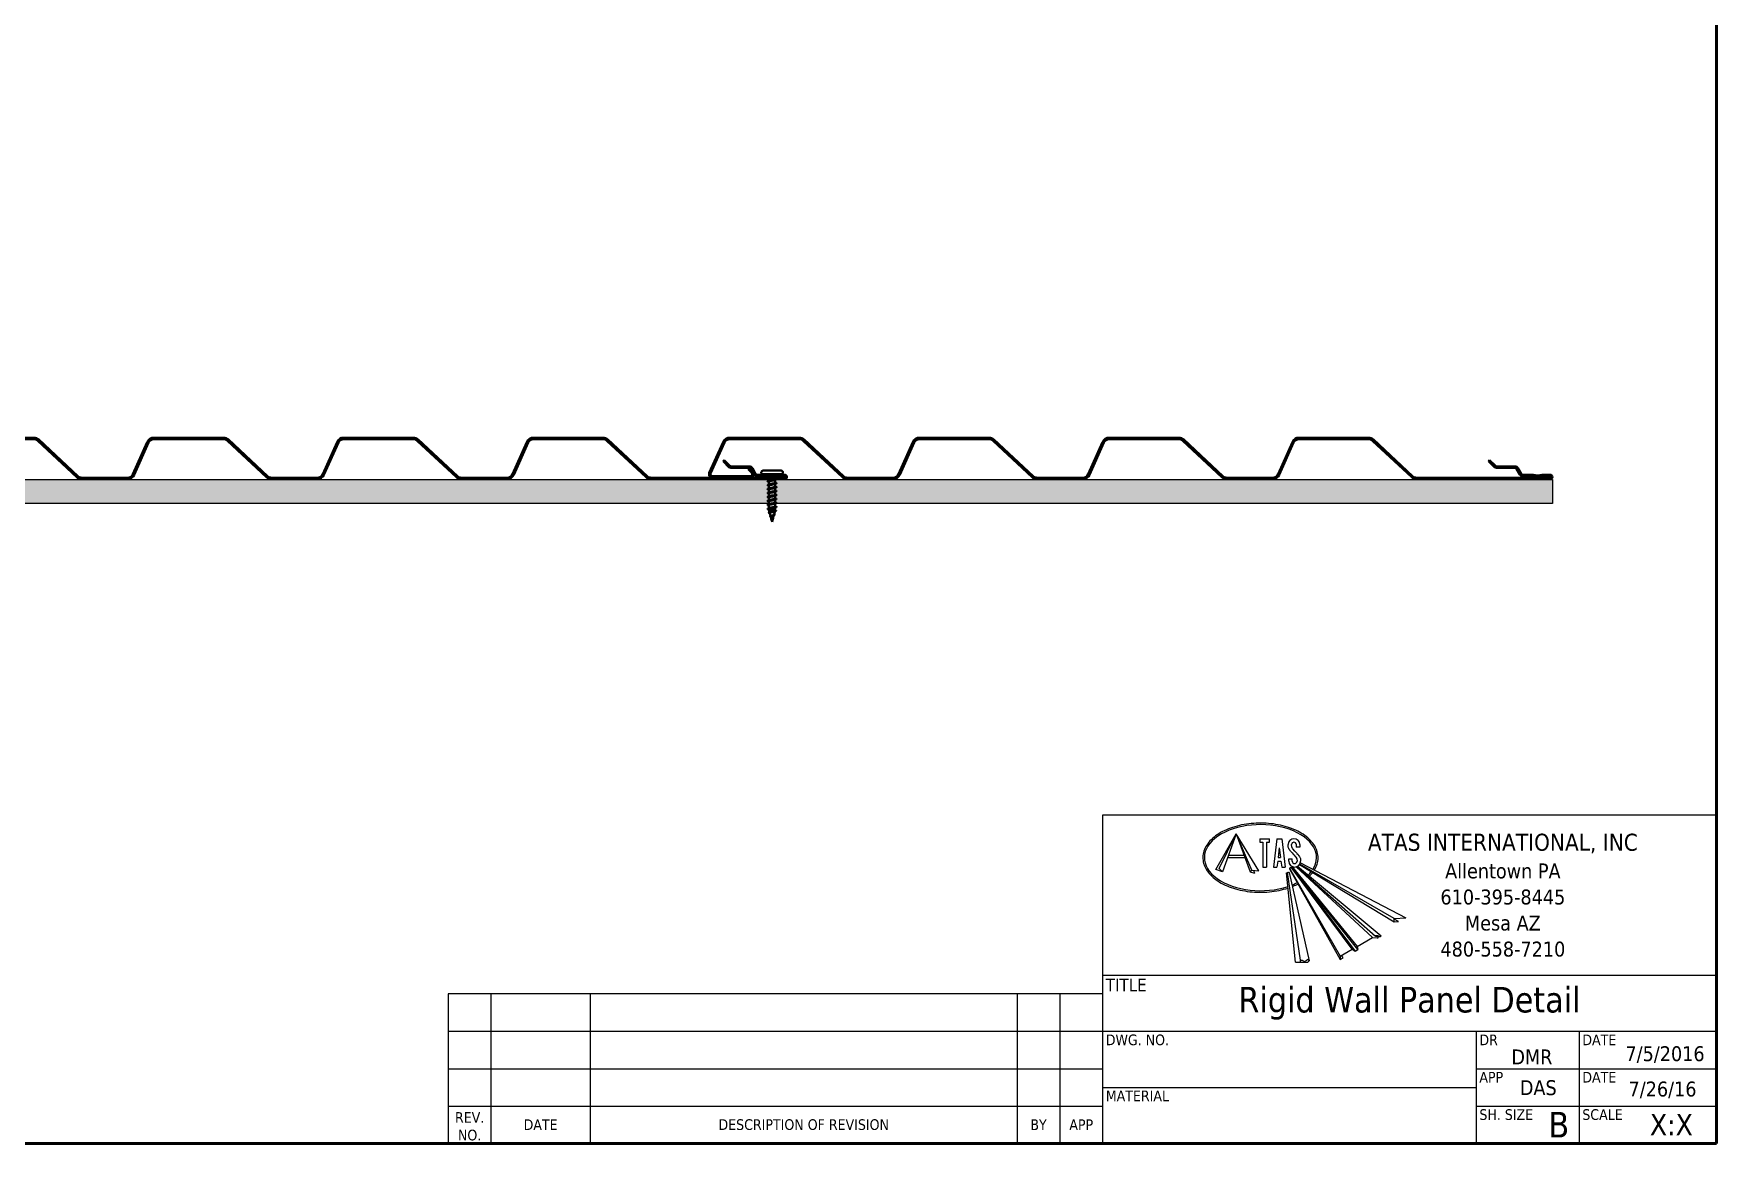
# Model space of a CAD drawing. Header units: inches. Extents: x 1.3 to 75.2, y 1.3 to 48.1.
# Drawn here: x 39.68 to 75.15, y 1.35 to 24.75 of the extents above; entities that cross this region are included whole.
import ezdxf

# ---------------------------------------------------------------- set-up
doc = ezdxf.new("R2010")
doc.units = ezdxf.units.IN
doc.header["$LTSCALE"] = 4.5
doc.header["$MEASUREMENT"] = 0
doc.layers.get('0').update_dxf_attribs({"lineweight": 13})
for name, color, linetype, lineweight in [('Border (ANSI)', 7, 'Continuous', 70), ('Hatch (ANSI)', 7, 'Continuous', 18), ('Logo', 7, 'Continuous', 25), ('Sketch Geometry (ANSI)', 7, 'Continuous', 25), ('Symbol (ANSI)', 7, 'Continuous', 25), ('Title (ANSI)', 7, 'Continuous', 50), ('Visible (ANSI)', 7, 'Continuous', 50)]:
    doc.layers.add(name, color=color, linetype=linetype, lineweight=lineweight)
doc.styles.add('Note Text (ANSI)', font='tahoma.ttf')
doc.styles.add('Title Block Info', font='tahoma.ttf')
doc.styles.add('Title Block Labels', font='tahoma.ttf')

# ---------------------------------------------------------------- blocks, each defined once
blk = doc.blocks.new('Borders ATAS A Border')
at = {"layer": 'Border (ANSI)'}
for p, q in [((16.7, 0.3), (16.7, 10.7)), ((0.3, 0.3), (16.7, 0.3))]:
    blk.add_line(p, q, dxfattribs=at)
blk = doc.blocks.new('Title Blocks ATAS A-B Title Block')
at = {"layer": 'Logo', "linetype": 'Continuous'}
for p, q in [((5.5128, 4.0299), (5.6086, 4.1959)), ((5.5283, 4.0342), (5.6086, 4.1959)), ((5.6086, 4.1959), (5.544, 4.0185)), ((5.7141, 4.0235), (5.6086, 4.1959)), ((5.6086, 4.1959), (5.6731, 4.0185)), ((5.6809, 4.0264), (5.6086, 4.1959)), ((5.7194, 4.1737), (5.7194, 4.1571)), ((5.7194, 4.1737), (5.7638, 4.1737)), ((5.7194, 4.1571), (5.7335, 4.1571)), ((5.7335, 4.1571), (5.7335, 4.0407)), ((5.7498, 4.1571), (5.7638, 4.1571)), ((5.7498, 4.1571), (5.7498, 4.0407)), ((5.7638, 4.1571), (5.7638, 4.1737)), ((5.7992, 4.1737), (5.7829, 4.0407)), ((5.7992, 4.1737), (5.8216, 4.1737)), ((5.8104, 4.1307), (5.8048, 4.0851)), ((5.8104, 4.1307), (5.816, 4.0851)), ((5.8216, 4.1737), (5.8379, 4.0407)), ((5.8521, 4.1351), (5.8512, 4.1461)), ((5.8524, 4.1338), (5.8521, 4.1351)), ((5.8536, 4.1304), (5.8524, 4.1338)), ((5.8544, 4.1285), (5.8536, 4.1304)), ((5.8551, 4.127), (5.8544, 4.1285)), ((5.8564, 4.1243), (5.8551, 4.127)), ((5.8577, 4.1224), (5.8564, 4.1243)), ((5.8582, 4.1216), (5.8577, 4.1224)), ((5.8603, 4.1189), (5.8582, 4.1216)), ((5.8605, 4.1186), (5.8603, 4.1189)), ((5.8632, 4.1153), (5.8605, 4.1186)), ((5.8683, 4.1094), (5.8632, 4.1153)), ((5.8685, 4.135), (5.8679, 4.1461)), ((5.8692, 4.1085), (5.8683, 4.1094)), ((5.8728, 4.1277), (5.8685, 4.135)), ((5.8703, 4.1072), (5.8692, 4.1085)), ((5.8703, 4.1072), (5.8752, 4.102)), ((5.8743, 4.1257), (5.8728, 4.1277)), ((5.8827, 4.116), (5.8743, 4.1257)), ((5.8752, 4.102), (5.8785, 4.0984)), ((5.886, 4.1124), (5.8827, 4.116)), ((5.8909, 4.1072), (5.886, 4.1124)), ((5.89, 4.146), (5.89, 4.1349)), ((5.9067, 4.1349), (5.89, 4.1349)), ((5.8909, 4.1072), (5.892, 4.1059)), ((5.892, 4.1059), (5.8929, 4.105)), ((5.8929, 4.105), (5.898, 4.0991)), ((5.898, 4.0991), (5.9007, 4.0958)), ((5.9067, 4.146), (5.9067, 4.1349)), ((5.544, 4.0185), (5.5128, 4.0299)), ((5.544, 4.0185), (5.5283, 4.0342)), ((5.5685, 4.0857), (5.6487, 4.0857)), ((5.5723, 4.0964), (5.6448, 4.0964)), ((5.6731, 4.0185), (5.6809, 4.0264)), ((5.6809, 4.0264), (5.7141, 4.0235)), ((5.6899, 4.0256), (5.6945, 4.0128)), ((5.7335, 4.0407), (5.7498, 4.0407)), ((5.7829, 4.0407), (5.7993, 4.0407)), ((5.8027, 4.0684), (5.7993, 4.0407)), ((5.8027, 4.0684), (5.8181, 4.0684)), ((5.8048, 4.0851), (5.816, 4.0851)), ((5.8181, 4.0684), (5.8215, 4.0407)), ((5.8215, 4.0407), (5.8379, 4.0407)), ((5.8545, 4.0684), (5.8545, 4.0795)), ((5.8545, 4.0795), (5.8712, 4.0795)), ((5.8575, 4.035), (5.8662, 4.0401)), ((5.8575, 4.035), (6.0955, 3.6233)), ((5.8575, 4.035), (5.8575, 4.0325)), ((5.8575, 4.0325), (6.0955, 3.6071)), ((6.1511, 3.6555), (5.8662, 4.0401)), ((5.8662, 4.0401), (5.8684, 4.0388)), ((5.8684, 4.0388), (5.8703, 4.0399)), ((5.8684, 4.0388), (6.1651, 3.6475)), ((5.8699, 4.0422), (5.8712, 4.043)), ((5.8699, 4.0422), (6.175, 3.6691)), ((5.8699, 4.0422), (5.8703, 4.0399)), ((6.1776, 3.6545), (5.8703, 4.0399)), ((5.8712, 4.0684), (5.8712, 4.0795)), ((5.8785, 4.0984), (5.8869, 4.0887)), ((5.8869, 4.0887), (5.8884, 4.0867)), ((5.8884, 4.0867), (5.8927, 4.0794)), ((6.2466, 3.7106), (5.8889, 4.0415)), ((5.8918, 4.0424), (6.2613, 3.7172)), ((5.8927, 4.0794), (5.8933, 4.0683)), ((6.2869, 3.7176), (5.8948, 4.0437)), ((5.9007, 4.0958), (5.9009, 4.0955)), ((5.9009, 4.0955), (5.903, 4.0928)), ((5.903, 4.0928), (5.9035, 4.092)), ((5.9035, 4.092), (5.9048, 4.0901)), ((5.9048, 4.0901), (5.9061, 4.0874)), ((5.9048, 4.0523), (6.3477, 3.7843)), ((5.9061, 4.0874), (5.9068, 4.0859)), ((6.3477, 3.8004), (5.9064, 4.0549)), ((5.9068, 4.0859), (5.9076, 4.084)), ((5.9076, 4.084), (5.9088, 4.0806)), ((5.9088, 4.0806), (5.9091, 4.0793)), ((5.9088, 4.0605), (6.4035, 3.8034)), ((5.9091, 4.0793), (5.91, 4.0683)), ((5.6731, 4.0185), (5.6945, 4.0128)), ((5.8447, 4.0144), (5.849, 4.0145)), ((5.8864, 3.5945), (5.8447, 4.0144)), ((5.8489, 4.0155), (5.8498, 4.0167)), ((5.9097, 3.6043), (5.8489, 4.0155)), ((5.8498, 4.0167), (5.8508, 4.0164)), ((5.8508, 4.0164), (5.8529, 4.015)), ((5.8529, 4.015), (5.855, 4.0165)), ((5.8556, 4.0168), (5.855, 4.0165)), ((5.8569, 4.0159), (5.8556, 4.0168)), ((5.8569, 4.0159), (5.9499, 3.6011)), ((6.3477, 3.8004), (6.4035, 3.8034)), ((6.3477, 3.7843), (6.3477, 3.8004)), ((6.3685, 3.7854), (6.3477, 3.7974)), ((6.3477, 3.7843), (6.3685, 3.7854)), ((6.175, 3.6693), (6.2466, 3.7106)), ((6.2466, 3.7106), (6.2682, 3.7087)), ((6.2607, 3.7177), (6.2608, 3.7183)), ((6.2622, 3.7164), (6.2607, 3.7177)), ((6.2608, 3.7183), (6.262, 3.7195)), ((6.2608, 3.7183), (6.2608, 3.7183)), ((6.262, 3.7195), (6.2643, 3.7205)), ((6.2647, 3.7154), (6.2622, 3.7164)), ((6.2643, 3.7205), (6.2723, 3.7195)), ((6.2668, 3.7154), (6.2647, 3.7154)), ((6.2685, 3.7156), (6.2668, 3.7154)), ((6.2682, 3.7087), (6.271, 3.7087)), ((6.2693, 3.7156), (6.2685, 3.7156)), ((6.2718, 3.7148), (6.2693, 3.7156)), ((6.271, 3.7087), (6.2724, 3.7092)), ((6.2738, 3.713), (6.2718, 3.7148)), ((6.2723, 3.7195), (6.2788, 3.7163)), ((6.2724, 3.7092), (6.2731, 3.7099)), ((6.2731, 3.7099), (6.2739, 3.7119)), ((6.2739, 3.7119), (6.2738, 3.713)), ((6.2788, 3.7163), (6.2845, 3.7162)), ((6.2845, 3.7162), (6.2871, 3.7177)), ((6.0955, 3.6233), (6.1512, 3.6555)), ((6.1094, 3.6152), (6.1024, 3.6273)), ((6.1512, 3.6555), (6.1652, 3.6474)), ((6.1652, 3.6474), (6.1776, 3.6545)), ((6.175, 3.6693), (6.1776, 3.6545)), ((5.8864, 3.5945), (5.944, 3.5955)), ((5.9095, 3.5969), (5.9098, 3.6051)), ((5.9098, 3.6051), (5.9178, 3.6049)), ((5.9178, 3.6049), (5.9288, 3.5976)), ((5.9288, 3.5976), (5.9399, 3.6053)), ((5.944, 3.607), (5.9399, 3.6053)), ((5.9499, 3.6011), (5.944, 3.607)), ((5.944, 3.5955), (5.9499, 3.6011)), ((6.0955, 3.6233), (6.0955, 3.6071)), ((6.0955, 3.6071), (6.1094, 3.6152))]:
    blk.add_line(p, q, dxfattribs=at)
at = {"layer": 'Logo', "color": 7, "linetype": 'Continuous', "lineweight": 25}
blk.add_line((5.9006, 4.0476), (5.903, 4.0501), dxfattribs=at)
at = {"layer": 'Logo', "linetype": 'Continuous'}
for centre, radius, start, end in [((5.879, 4.146), 0.0277, 0, 180), ((5.879, 4.146), 0.0111, 0, 180), ((5.8822, 4.0684), 0.0277, 180, 0), ((5.8822, 4.0684), 0.0111, 180, 0)]:
    blk.add_arc(centre, radius, start, end, dxfattribs=at)
at = {"layer": 'Logo'}
for start_param, end_param in [(5.920587, 11.509279), (5.311273, 5.424577), (5.721945, 5.844109)]:
    blk.add_ellipse((5.7221, 4.0849), major_axis=(0.2627, 0), ratio=0.589286, start_param=start_param, end_param=end_param, dxfattribs=at)
for points in [[(5.9742, 4.0266), (5.9873, 4.0542), (5.992, 4.0831), (5.9882, 4.1121), (5.9761, 4.14), (5.9562, 4.1658), (5.9293, 4.1889), (5.8963, 4.2087), (5.8583, 4.2249), (5.8164, 4.2368), (5.7716, 4.2442), (5.7253, 4.2468), (5.679, 4.2448), (5.6339, 4.2381), (5.5913, 4.2269), (5.5527, 4.2113), (5.5191, 4.1919), (5.4913, 4.1691), (5.4704, 4.1437), (5.457, 4.1161), (5.4522, 4.0872), (5.4558, 4.0583), (5.4677, 4.0303), (5.4874, 4.0044), (5.5141, 3.9812), (5.5469, 3.9613), (5.5848, 3.9451), (5.6268, 3.9331), (5.6716, 3.9256), (5.7178, 3.9228), (5.7642, 3.9247), (5.8093, 3.9314), (5.8519, 3.9426)], [(5.8717, 3.9498), (5.8783, 3.9525), (5.8848, 3.9553), (5.8911, 3.9582), (5.8973, 3.9613)], [(5.9501, 3.9978), (5.9544, 4.002), (5.9585, 4.0064), (5.9624, 4.0108), (5.9661, 4.0152)]]:
    blk.add_spline(points, degree=3, dxfattribs=at)
at = {"layer": 'Sketch Geometry (ANSI)'}
for p, q in [((7.8575, 4.2837), (4.9825, 4.2837)), ((4.9825, 4.2837), (4.9825, 2.7462)), ((7.8575, 2.7462), (7.8575, 4.2837)), ((4.9825, 3.5337), (7.8575, 3.5337)), ((1.9175, 3.4462), (1.9175, 2.7462)), ((4.9825, 3.4462), (1.9175, 3.4462)), ((2.1175, 3.4462), (2.1175, 2.7462)), ((2.5825, 3.4462), (2.5825, 2.7462)), ((4.5825, 3.4462), (4.5825, 2.7462)), ((4.7825, 3.4462), (4.7825, 2.7462)), ((1.9175, 3.2712), (4.9825, 3.2712)), ((4.9825, 3.2712), (7.8575, 3.2712)), ((6.7325, 3.2712), (6.7325, 2.7462)), ((7.2147, 3.2712), (7.2147, 2.7462)), ((1.9175, 3.0962), (4.9825, 3.0962)), ((6.7325, 3.0962), (7.8575, 3.0962)), ((4.9825, 3.0087), (6.7325, 3.0087)), ((1.9175, 2.9212), (4.9825, 2.9212)), ((6.7325, 2.9212), (7.8575, 2.9212)), ((1.9175, 2.7462), (4.9825, 2.7462)), ((4.9825, 2.7462), (7.8575, 2.7462))]:
    blk.add_line(p, q, dxfattribs=at)
at = {"layer": 'Symbol (ANSI)', "char_height": 0.05, "attachment_point": 5, "style": 'Title Block Labels'}
for s, insert, line_spacing_factor in [('{\\H1.6x;ATAS INTERNATIONAL, INC\\P\\H0.875x;Allentown PA\\H1.3631x; \\H0.73365x;\\P610-395-8445\\H1.1376x; \\H0.87902x;\\PMesa AZ\\H1.1946x; \\H0.83708x;\\P480-558-7210\\H1.1855x; }', (6.8575, 3.9087), 1.04605), ('REV.\\PNO.', (2.0175, 2.8259), 0.987884)]:
    blk.add_mtext(s, dxfattribs=dict(at, insert=insert, line_spacing_factor=line_spacing_factor))
at = {"layer": 'Symbol (ANSI)'}
for s, insert, char_height, attachment_point, style in [('\\fTahoma|b0|i0;\\H0.0600;TITLE', (4.9975, 3.5187), 0.06, 1, 'Title Block Labels'), ('DWG. NO.', (4.9975, 3.2562), 0.05, 1, 'Title Block Labels'), ('DR', (6.7475, 3.2562), 0.05, 1, 'Title Block Labels'), ('DATE', (7.2297, 3.2562), 0.05, 1, 'Title Block Labels'), ('DMR', (7.0897, 3.1162), 0.07, 9, 'Title Block Info'), ('APP', (6.7475, 3.0812), 0.05, 1, 'Title Block Labels'), ('DATE', (7.2297, 3.0812), 0.05, 1, 'Title Block Labels'), ('DAS', (7.1096, 2.9709), 0.07, 9, 'Title Block Info'), ('7/26/16', (7.7645, 2.9569), 0.07, 9, 'Title Block Info'), ('MATERIAL', (4.9975, 2.9937), 0.05, 1, 'Title Block Labels'), ('DATE', (2.35, 2.8337), 0.05, 5, 'Title Block Labels'), ('DESCRIPTION OF REVISION', (3.5825, 2.8337), 0.05, 5, 'Title Block Labels'), ('BY', (4.6825, 2.8337), 0.05, 5, 'Title Block Labels'), ('APP', (4.8825, 2.8337), 0.05, 5, 'Title Block Labels'), ('SH. SIZE', (6.7475, 2.9062), 0.05, 1, 'Title Block Labels'), ('SCALE', (7.2297, 2.9062), 0.05, 1, 'Title Block Labels'), ('\\fTahoma|b0|i0;\\H0.1000;X:X', (7.7475, 2.8337), 0.1, 6, 'Title Block Info')]:
    blk.add_mtext(s, dxfattribs=dict(at, insert=insert, char_height=char_height, attachment_point=attachment_point, style=style))
for tag, p, height, style in [('CREATION_DATE_001', (7.4317, 3.1314), 0.07, 'Title Block Info'), ('Sheet_Size_001', (7.0711, 2.7737), 0.12, 'Note Text (ANSI)')]:
    blk.add_attdef(tag, p, '', height=height, dxfattribs=dict(at, style=style))
at = {"layer": 'Title (ANSI)', "attachment_point": 5, "style": 'Note Text (ANSI)'}
for s, insert, char_height in [('Rigid Wall Panel Detail', (6.42, 3.4025), 0.12), ('\\fTahoma|b0|i0;\\H0.1000; ', (5.8575, 3.14), 0.1), ('\\fTahoma|b0|i0;\\H0.1000; ', (5.8575, 2.8775), 0.1)]:
    blk.add_mtext(s, dxfattribs=dict(at, insert=insert, char_height=char_height))

msp = doc.modelspace()

# ---------------------------------------------------------------- hatches: boundary and pattern name
at = {"layer": 'Hatch (ANSI)', "true_color": 0x804000}
h = msp.add_hatch(dxfattribs=at)
h.set_pattern_fill('INSUL', color=36, scale=2, style=0, pattern_type=2)
h.paths.add_polyline_path([(71.69588, 15.3454), (71.69588, 14.8454), (5.50429, 14.8454), (5.50429, 15.3454)])

# ---------------------------------------------------------------- linework, layer by layer
at = {"layer": 'Sketch Geometry (ANSI)'}
for p, q in [((5.50429, 15.3454), (71.69588, 15.3454)), ((71.69588, 15.3454), (71.69588, 14.8454)), ((71.69588, 14.8454), (5.50429, 14.8454))]:
    msp.add_line(p, q, dxfattribs=at)
at = {"layer": 'Visible (ANSI)', "color": 5, "true_color": 0x0000ff}
for p, q in [((39.67998, 16.2304), (38.21669, 16.2304)), ((38.21669, 16.2004), (39.67998, 16.2004)), ((39.76523, 16.16682), (40.59071, 15.39704)), ((40.61117, 15.41898), (39.78569, 16.18876)), ((42.07509, 16.13844), (41.77283, 15.45955)), ((41.80024, 15.44735), (42.1025, 16.12624)), ((43.67998, 16.2304), (42.21669, 16.2304)), ((42.21669, 16.2004), (43.67998, 16.2004)), ((43.76523, 16.16682), (44.59071, 15.39704)), ((44.61117, 15.41898), (43.78569, 16.18876)), ((46.07509, 16.13844), (45.77283, 15.45955)), ((45.80024, 15.44735), (46.1025, 16.12624)), ((47.67998, 16.2304), (46.21669, 16.2304)), ((46.21669, 16.2004), (47.67998, 16.2004)), ((47.76523, 16.16682), (48.59071, 15.39704)), ((48.61117, 15.41898), (47.78569, 16.18876)), ((50.07509, 16.13844), (49.77283, 15.45955)), ((49.80024, 15.44735), (50.1025, 16.12624)), ((51.67998, 16.2304), (50.21669, 16.2304)), ((50.21669, 16.2004), (51.67998, 16.2004)), ((51.76523, 16.16682), (52.59071, 15.39704)), ((52.61117, 15.41898), (51.78569, 16.18876)), ((54.2339, 15.75761), (54.21268, 15.7364)), ((54.21268, 15.7364), (54.33711, 15.61197)), ((54.35832, 15.63318), (54.2339, 15.75761)), ((54.76883, 15.6244), (54.37954, 15.6244)), ((41.65864, 15.3854), (40.69642, 15.3854)), ((40.69642, 15.3554), (41.65864, 15.3554)), ((45.65864, 15.3854), (44.69642, 15.3854)), ((44.69642, 15.3554), (45.65864, 15.3554)), ((49.65864, 15.3854), (48.69642, 15.3854)), ((48.69642, 15.3554), (49.65864, 15.3554)), ((55.51268, 15.3854), (52.69642, 15.3854)), ((52.69642, 15.3554), (55.51268, 15.3554)), ((54.37954, 15.5944), (54.76883, 15.5944)), ((54.80347, 15.5744), (54.87333, 15.4534)), ((54.89931, 15.4684), (54.82945, 15.5894)), ((55.15189, 15.4474), (54.93568, 15.4474)), ((54.93568, 15.4174), (55.15189, 15.4174)), ((55.15694, 15.41697), (55.23809, 15.40312)), ((55.24314, 15.43269), (55.16199, 15.44654)), ((55.33438, 15.44654), (55.25323, 15.43269)), ((55.25828, 15.40312), (55.33943, 15.41697)), ((55.51268, 15.4474), (55.34448, 15.4474)), ((55.34448, 15.4174), (55.51268, 15.4174))]:
    msp.add_line(p, q, dxfattribs=at)
at = {"layer": 'Visible (ANSI)'}
for p, q in [((54.21229, 16.13844), (53.92211, 15.48668)), ((53.94951, 15.47448), (54.23969, 16.12624)), ((55.81717, 16.2304), (54.35389, 16.2304)), ((54.35389, 16.2004), (55.81717, 16.2004)), ((55.90242, 16.16682), (56.72791, 15.39704)), ((56.74837, 15.41898), (55.92288, 16.18876)), ((58.21229, 16.13844), (57.91003, 15.45955)), ((57.93744, 15.44735), (58.23969, 16.12624)), ((59.81717, 16.2304), (58.35389, 16.2304)), ((58.35389, 16.2004), (59.81717, 16.2004)), ((59.90242, 16.16682), (60.72791, 15.39704)), ((60.74837, 15.41898), (59.92288, 16.18876)), ((62.21229, 16.13844), (61.91003, 15.45955)), ((61.93744, 15.44735), (62.23969, 16.12624)), ((63.81717, 16.2304), (62.35389, 16.2304)), ((62.35389, 16.2004), (63.81717, 16.2004)), ((63.90242, 16.16682), (64.72791, 15.39704)), ((64.74837, 15.41898), (63.92288, 16.18876)), ((66.21229, 16.13844), (65.91003, 15.45955)), ((65.93744, 15.44735), (66.23969, 16.12624)), ((67.81717, 16.2304), (66.35389, 16.2304)), ((66.35389, 16.2004), (67.81717, 16.2004)), ((67.90242, 16.16682), (68.72791, 15.39704)), ((68.74837, 15.41898), (67.92288, 16.18876)), ((70.3711, 15.75761), (70.34988, 15.7364)), ((70.34988, 15.7364), (70.47431, 15.61197)), ((70.49552, 15.63318), (70.3711, 15.75761)), ((70.90603, 15.6244), (70.51673, 15.6244)), ((54.78788, 15.4154), (53.98788, 15.4154)), ((53.98788, 15.3854), (54.78788, 15.3854)), ((54.74049, 15.56418), (54.76171, 15.5854)), ((54.74049, 15.56418), (54.81758, 15.48709)), ((54.83879, 15.50831), (54.76171, 15.5854)), ((55.01768, 15.5004), (55.01768, 15.4944)), ((55.05468, 15.5374), (55.43568, 15.5374)), ((55.05468, 15.4574), (55.43568, 15.4574)), ((55.15941, 15.44692), (55.15518, 15.4574)), ((55.17725, 15.40266), (55.17256, 15.4143)), ((55.18018, 15.3897), (55.18018, 15.3854)), ((55.18018, 15.3554), (55.18018, 15.32453)), ((55.18018, 15.30315), (55.18018, 15.24153)), ((55.18552, 15.3954), (55.31018, 15.3954)), ((55.24518, 15.33143), (55.24518, 15.33336)), ((55.31018, 15.3954), (55.31736, 15.4132)), ((55.31018, 15.3954), (55.31018, 15.3854)), ((55.31018, 15.341), (55.31018, 15.27865)), ((55.31018, 15.25726), (55.31018, 15.19565)), ((55.33054, 15.44589), (55.33518, 15.4574)), ((55.47268, 15.5004), (55.47268, 15.4944)), ((57.79584, 15.3854), (56.83362, 15.3854)), ((56.83362, 15.3554), (57.79584, 15.3554)), ((61.79584, 15.3854), (60.83362, 15.3854)), ((60.83362, 15.3554), (61.79584, 15.3554)), ((65.79584, 15.3854), (64.83362, 15.3854)), ((64.83362, 15.3554), (65.79584, 15.3554)), ((71.64988, 15.3854), (68.83362, 15.3854)), ((68.83362, 15.3554), (71.64988, 15.3554)), ((70.51673, 15.5944), (70.90603, 15.5944)), ((70.94067, 15.5744), (71.01053, 15.4534)), ((71.03651, 15.4684), (70.96665, 15.5894)), ((71.28909, 15.4474), (71.07288, 15.4474)), ((71.07288, 15.4174), (71.28909, 15.4174)), ((71.29414, 15.41697), (71.37529, 15.40312)), ((71.38034, 15.43269), (71.29918, 15.44654)), ((71.47158, 15.44654), (71.39043, 15.43269)), ((71.39548, 15.40312), (71.47663, 15.41697)), ((71.64988, 15.4474), (71.48167, 15.4474)), ((71.48167, 15.4174), (71.64988, 15.4174)), ((55.18018, 15.22015), (55.18018, 15.15853)), ((55.18018, 15.13715), (55.18018, 15.07553)), ((55.18018, 15.05415), (55.18018, 14.99253)), ((55.18018, 14.97115), (55.18018, 14.90953)), ((55.31018, 15.17426), (55.31018, 15.11265)), ((55.31018, 15.09126), (55.31018, 15.02965)), ((55.31018, 15.00826), (55.31018, 14.94665)), ((55.31018, 14.92526), (55.31018, 14.86365)), ((55.18018, 14.88815), (55.18018, 14.82653)), ((55.18018, 14.80515), (55.18018, 14.74353)), ((55.18018, 14.72215), (55.18018, 14.7004)), ((55.18018, 14.7004), (55.31018, 14.7004)), ((55.19132, 14.65876), (55.18018, 14.7004)), ((55.21367, 14.57523), (55.19601, 14.64122)), ((55.23657, 14.48958), (55.2175, 14.56089)), ((55.26333, 14.52525), (55.28205, 14.59521)), ((55.28616, 14.61058), (55.30397, 14.67715)), ((55.30898, 14.6959), (55.31018, 14.7004)), ((55.31018, 14.84226), (55.31018, 14.78065)), ((55.31018, 14.75926), (55.31018, 14.7004)), ((55.24518, 14.4574), (55.23899, 14.48057)), ((55.24518, 14.4574), (55.26011, 14.51319))]:
    msp.add_line(p, q, dxfattribs=at)
at = {"layer": 'Visible (ANSI)', "color": 5, "true_color": 0x0000ff}
for centre, radius, start, end in [((39.67998, 16.0754), 0.155, 47, 90), ((39.67998, 16.0754), 0.125, 47, 90), ((42.21669, 16.0754), 0.155, 90, 156), ((42.21669, 16.0754), 0.125, 90, 156), ((43.67998, 16.0754), 0.155, 47, 90), ((43.67998, 16.0754), 0.125, 47, 90), ((46.21669, 16.0754), 0.155, 90, 156), ((46.21669, 16.0754), 0.125, 90, 156), ((47.67998, 16.0754), 0.155, 47, 90), ((47.67998, 16.0754), 0.125, 47, 90), ((50.21669, 16.0754), 0.155, 90, 156), ((50.21669, 16.0754), 0.125, 90, 156), ((51.67998, 16.0754), 0.155, 47, 90), ((51.67998, 16.0754), 0.125, 47, 90), ((54.37954, 15.6544), 0.06, 225, 270), ((54.37954, 15.6544), 0.03, 225, 270), ((54.76883, 15.5544), 0.07, 30, 90), ((40.69642, 15.5104), 0.155, 227, 270), ((40.69642, 15.5104), 0.125, 227, 270), ((41.65864, 15.5104), 0.125, 270, 336), ((41.65864, 15.5104), 0.155, 270, 336), ((44.69642, 15.5104), 0.155, 227, 270), ((44.69642, 15.5104), 0.125, 227, 270), ((45.65864, 15.5104), 0.125, 270, 336), ((45.65864, 15.5104), 0.155, 270, 336), ((48.69642, 15.5104), 0.155, 227, 270), ((48.69642, 15.5104), 0.125, 227, 270), ((49.65864, 15.5104), 0.125, 270, 336), ((49.65864, 15.5104), 0.155, 270, 336), ((52.69642, 15.5104), 0.155, 227, 270), ((52.69642, 15.5104), 0.125, 227, 270), ((54.76883, 15.5544), 0.04, 30, 90), ((54.93568, 15.4894), 0.072, 210, 270), ((54.93568, 15.4894), 0.042, 210, 270), ((55.15189, 15.3874), 0.06, 80.314834, 90), ((55.15189, 15.3874), 0.03, 80.314834, 90), ((55.24818, 15.46226), 0.06, 260.314834, 279.685166), ((55.24818, 15.46226), 0.03, 260.314834, 279.685166), ((55.34448, 15.3874), 0.06, 90, 99.685166), ((55.34448, 15.3874), 0.03, 90, 99.685166), ((55.51268, 15.4014), 0.046, 270, 90), ((55.51268, 15.4014), 0.016, 270, 90)]:
    msp.add_arc(centre, radius, start, end, dxfattribs=at)
at = {"layer": 'Visible (ANSI)'}
for centre, radius, start, end in [((54.35389, 16.0754), 0.155, 90, 156), ((54.35389, 16.0754), 0.125, 90, 156), ((55.81717, 16.0754), 0.155, 47, 90), ((55.81717, 16.0754), 0.125, 47, 90), ((58.35389, 16.0754), 0.155, 90, 156), ((58.35389, 16.0754), 0.125, 90, 156), ((59.81717, 16.0754), 0.155, 47, 90), ((59.81717, 16.0754), 0.125, 47, 90), ((62.35389, 16.0754), 0.155, 90, 156), ((62.35389, 16.0754), 0.125, 90, 156), ((63.81717, 16.0754), 0.155, 47, 90), ((63.81717, 16.0754), 0.125, 47, 90), ((66.35389, 16.0754), 0.155, 90, 156), ((66.35389, 16.0754), 0.125, 90, 156), ((67.81717, 16.0754), 0.155, 47, 90), ((67.81717, 16.0754), 0.125, 47, 90), ((70.51673, 15.6544), 0.06, 225, 270), ((70.51673, 15.6544), 0.03, 225, 270), ((70.90603, 15.5544), 0.07, 30, 90), ((53.98788, 15.4574), 0.072, 156, 270), ((53.98788, 15.4574), 0.042, 156, 270), ((54.78788, 15.4574), 0.072, 270, 45), ((54.78788, 15.4574), 0.042, 270, 45), ((55.05468, 15.5004), 0.037, 90, 180), ((55.05468, 15.4944), 0.037, 180, 270), ((55.43568, 15.5004), 0.037, 0, 90), ((55.43568, 15.4944), 0.037, 270, 0), ((56.83362, 15.5104), 0.155, 227, 270), ((56.83362, 15.5104), 0.125, 227, 270), ((57.79584, 15.5104), 0.125, 270, 336), ((57.79584, 15.5104), 0.155, 270, 336), ((60.83362, 15.5104), 0.155, 227, 270), ((60.83362, 15.5104), 0.125, 227, 270), ((61.79584, 15.5104), 0.125, 270, 336), ((61.79584, 15.5104), 0.155, 270, 336), ((64.83362, 15.5104), 0.155, 227, 270), ((64.83362, 15.5104), 0.125, 227, 270), ((65.79584, 15.5104), 0.125, 270, 336), ((65.79584, 15.5104), 0.155, 270, 336), ((68.83362, 15.5104), 0.155, 227, 270), ((68.83362, 15.5104), 0.125, 227, 270), ((70.90603, 15.5544), 0.04, 30, 90), ((71.07288, 15.4894), 0.072, 210, 270), ((71.07288, 15.4894), 0.042, 210, 270), ((71.28909, 15.3874), 0.06, 80.314834, 90), ((71.28909, 15.3874), 0.03, 80.314834, 90), ((71.38538, 15.46226), 0.06, 260.314834, 279.685166), ((71.38538, 15.46226), 0.03, 260.314834, 279.685166), ((71.48167, 15.3874), 0.06, 90, 99.685166), ((71.48167, 15.3874), 0.03, 90, 99.685166), ((71.64988, 15.4014), 0.046, 270, 90), ((71.64988, 15.4014), 0.016, 270, 90)]:
    msp.add_arc(centre, radius, start, end, dxfattribs=at)
for points, knots in [([(55.1624, 15.30409), (55.15734, 15.30558), (55.15377, 15.30704), (55.15082, 15.30956), (55.15017, 15.31057), (55.15021, 15.31353), (55.15184, 15.31492), (55.15631, 15.31721), (55.15903, 15.31821), (55.1624, 15.3192)], [0, 0, 0, 0, 0.080682059, 0.080682059, 0.121378038, 0.121378038, 0.188114428, 0.188114428, 0.241849708, 0.241849708, 0.241849708, 0.241849708]), ([(55.17662, 15.38597), (55.17179, 15.38746), (55.16824, 15.38895), (55.16507, 15.39141), (55.16432, 15.3923), (55.16353, 15.39526), (55.16492, 15.39709), (55.16837, 15.39924), (55.1697, 15.39989), (55.17316, 15.40133), (55.17541, 15.40211), (55.17799, 15.40288)], [0, 0, 0, 0, 0.070742204, 0.070742204, 0.106019695, 0.106019695, 0.170990562, 0.170990562, 0.200558495, 0.200558495, 0.236137518, 0.236137518, 0.236137518, 0.236137518]), ([(55.18552, 15.3954), (55.18208, 15.39354), (55.18027, 15.39169), (55.18018, 15.38979), (55.18018, 15.38974), (55.18018, 15.3897)], [0, 0, 0, 0, 0.0674817288, 0.0674817288, 0.0691091619, 0.0691091619, 0.0691091619, 0.0691091619]), ([(55.24518, 15.3239), (55.21842, 15.31846), (55.19262, 15.31302), (55.18381, 15.30758), (55.18141, 15.3061), (55.18032, 15.30462), (55.18042, 15.30315)], [0, 0, 0, 0, 1.23527695, 1.23527695, 1.23527695, 1.57079633, 1.57079633, 1.57079633, 1.57079633]), ([(55.29598, 15.25282), (55.28519, 15.24932), (55.26926, 15.24581), (55.25211, 15.24231), (55.2255, 15.23687), (55.1979, 15.23143), (55.18644, 15.22599), (55.18234, 15.22404), (55.18041, 15.22209), (55.18051, 15.22015)], [5.38054061, 5.38054061, 5.38054061, 5.38054061, 6.17638473, 6.17638473, 6.17638473, 7.41166167, 7.41166167, 7.41166167, 7.85398163, 7.85398163, 7.85398163, 7.85398163]), ([(55.21627, 15.40684), (55.20916, 15.40502), (55.20282, 15.40318), (55.19221, 15.39936), (55.18809, 15.3974), (55.18552, 15.3954)], [0.153598966, 0.153598966, 0.153598966, 0.153598966, 0.217686862, 0.217686862, 0.283722343, 0.283722343, 0.283722343, 0.283722343]), ([(55.18835, 15.40607), (55.19116, 15.40696), (55.19451, 15.40783), (55.19933, 15.40893), (55.20035, 15.40915), (55.2014, 15.40938)], [0.1644502011, 0.1644502011, 0.1644502011, 0.1644502011, 0.2064799843, 0.2064799843, 0.2173829414, 0.2173829414, 0.2173829414, 0.2173829414]), ([(55.19436, 15.24597), (55.20558, 15.24961), (55.22237, 15.25325), (55.24021, 15.25688), (55.2669, 15.26232), (55.29402, 15.26776), (55.30474, 15.2732), (55.30832, 15.27502), (55.30998, 15.27683), (55.30988, 15.27865)], [-7.18583, -7.18583, -7.18583, -7.18583, -6.35975062, -6.35975062, -6.35975062, -5.12447367, -5.12447367, -5.12447367, -4.71238898, -4.71238898, -4.71238898, -4.71238898]), ([(55.19443, 15.32897), (55.20414, 15.33214), (55.21801, 15.33531), (55.23333, 15.33847), (55.23724, 15.33928), (55.24121, 15.34009), (55.24518, 15.3409)], [-0.902644695, -0.902644695, -0.902644695, -0.902644695, -0.18336589, -0.18336589, -0.18336589, 0, 0, 0, 0]), ([(55.24518, 15.3409), (55.2538, 15.34255), (55.26234, 15.34418), (55.27824, 15.34749), (55.28545, 15.34912), (55.29716, 15.35232), (55.30169, 15.35385), (55.30488, 15.3554)], [0, 0, 0, 0, 0.066871417, 0.066871417, 0.133742833, 0.133742833, 0.196343138, 0.196343138, 0.196343138, 0.196343138]), ([(55.29509, 15.33612), (55.2932, 15.33549), (55.29116, 15.33485), (55.28303, 15.33249), (55.27614, 15.33078), (55.26117, 15.32733), (55.25321, 15.32562), (55.24518, 15.3239)], [0.719189587, 0.719189587, 0.719189587, 0.719189587, 0.742299017, 0.742299017, 0.804871598, 0.804871598, 0.867444179, 0.867444179, 0.867444179, 0.867444179]), ([(55.33434, 15.3554), (55.33493, 15.35482), (55.33535, 15.35419), (55.33605, 15.35151), (55.33446, 15.34971), (55.32985, 15.34719), (55.32708, 15.34614), (55.32359, 15.34509)], [0.087818621, 0.087818621, 0.087818621, 0.087818621, 0.11358326, 0.11358326, 0.18511439, 0.18511439, 0.240025201, 0.240025201, 0.240025201, 0.240025201]), ([(55.32796, 15.2777), (55.33303, 15.27621), (55.33659, 15.27476), (55.33954, 15.27223), (55.3402, 15.27123), (55.34016, 15.26827), (55.33853, 15.26688), (55.33405, 15.26458), (55.33134, 15.26358), (55.32796, 15.26259)], [0, 0, 0, 0, 0.080682059, 0.080682059, 0.121378038, 0.121378038, 0.188114428, 0.188114428, 0.241849708, 0.241849708, 0.241849708, 0.241849708]), ([(55.1624, 15.22109), (55.15734, 15.22258), (55.15377, 15.22404), (55.15082, 15.22656), (55.15017, 15.22757), (55.15021, 15.23053), (55.15184, 15.23192), (55.15631, 15.23421), (55.15903, 15.23521), (55.1624, 15.2362)], [0, 0, 0, 0, 0.080682059, 0.080682059, 0.121378038, 0.121378038, 0.188114428, 0.188114428, 0.241849708, 0.241849708, 0.241849708, 0.241849708]), ([(55.1624, 15.13809), (55.15734, 15.13958), (55.15377, 15.14104), (55.15082, 15.14356), (55.15017, 15.14457), (55.15021, 15.14753), (55.15184, 15.14892), (55.15631, 15.15121), (55.15903, 15.15221), (55.1624, 15.1532)], [0, 0, 0, 0, 0.080682059, 0.080682059, 0.121378038, 0.121378038, 0.188114428, 0.188114428, 0.241849708, 0.241849708, 0.241849708, 0.241849708]), ([(55.1624, 15.05509), (55.15734, 15.05658), (55.15377, 15.05804), (55.15082, 15.06056), (55.15017, 15.06157), (55.15021, 15.06453), (55.15184, 15.06592), (55.15631, 15.06821), (55.15903, 15.06921), (55.1624, 15.0702)], [0, 0, 0, 0, 0.080682059, 0.080682059, 0.121378038, 0.121378038, 0.188114428, 0.188114428, 0.241849708, 0.241849708, 0.241849708, 0.241849708]), ([(55.1624, 14.97209), (55.15734, 14.97358), (55.15377, 14.97504), (55.15082, 14.97756), (55.15017, 14.97857), (55.15021, 14.98153), (55.15184, 14.98292), (55.15631, 14.98521), (55.15903, 14.98621), (55.1624, 14.9872)], [0, 0, 0, 0, 0.080682059, 0.080682059, 0.121378038, 0.121378038, 0.188114428, 0.188114428, 0.241849708, 0.241849708, 0.241849708, 0.241849708]), ([(55.1624, 14.88909), (55.15734, 14.89058), (55.15377, 14.89204), (55.15082, 14.89456), (55.15017, 14.89557), (55.15021, 14.89853), (55.15184, 14.89992), (55.15631, 14.90221), (55.15903, 14.90321), (55.1624, 14.9042)], [0, 0, 0, 0, 0.080682059, 0.080682059, 0.121378038, 0.121378038, 0.188114428, 0.188114428, 0.241849708, 0.241849708, 0.241849708, 0.241849708]), ([(55.29597, 14.92082), (55.29111, 14.9192), (55.28514, 14.91757), (55.27827, 14.91595), (55.25523, 14.91051), (55.22369, 14.90507), (55.20325, 14.89963), (55.18885, 14.8958), (55.18068, 14.89197), (55.18045, 14.88815)], [30.51328184, 30.51328184, 30.51328184, 30.51328184, 30.88192363, 30.88192363, 30.88192363, 32.11720057, 32.11720057, 32.11720057, 32.98672286, 32.98672286, 32.98672286, 32.98672286]), ([(55.29593, 15.16982), (55.28664, 15.16679), (55.27355, 15.16375), (55.25896, 15.16072), (55.23281, 15.15528), (55.20371, 15.14984), (55.18974, 15.1444), (55.18353, 15.14198), (55.18051, 15.13956), (55.18056, 15.13715)], [11.66372592, 11.66372592, 11.66372592, 11.66372592, 12.35276945, 12.35276945, 12.35276945, 13.5880464, 13.5880464, 13.5880464, 14.13716694, 14.13716694, 14.13716694, 14.13716694]), ([(55.29591, 15.00382), (55.28961, 15.00173), (55.28149, 14.99963), (55.27211, 14.99754), (55.24776, 14.9921), (55.21668, 14.98666), (55.19819, 14.98122), (55.18677, 14.97786), (55.18066, 14.9745), (55.18052, 14.97115)], [24.23009653, 24.23009653, 24.23009653, 24.23009653, 24.7055389, 24.7055389, 24.7055389, 25.94081585, 25.94081585, 25.94081585, 26.70353756, 26.70353756, 26.70353756, 26.70353756]), ([(55.2959, 15.08682), (55.28812, 15.08426), (55.27763, 15.08169), (55.26566, 15.07913), (55.24025, 15.07369), (55.21, 15.06825), (55.19367, 15.06281), (55.185, 15.05992), (55.1806, 15.05703), (55.18056, 15.05415)], [17.94691123, 17.94691123, 17.94691123, 17.94691123, 18.52915418, 18.52915418, 18.52915418, 19.76443112, 19.76443112, 19.76443112, 20.42035225, 20.42035225, 20.42035225, 20.42035225]), ([(55.19416, 14.91397), (55.1944, 14.91405), (55.19465, 14.91413), (55.19489, 14.91421), (55.21185, 14.91965), (55.24238, 14.92509), (55.26751, 14.93053), (55.29234, 14.9359), (55.31014, 14.94127), (55.31018, 14.94665)], [-32.31857123, -32.31857123, -32.31857123, -32.31857123, -32.30056646, -32.30056646, -32.30056646, -31.06528952, -31.06528952, -31.06528952, -29.84513021, -29.84513021, -29.84513021, -29.84513021]), ([(55.19417, 14.99697), (55.20966, 15.00202), (55.23677, 15.00707), (55.26088, 15.01212), (55.28685, 15.01756), (55.30746, 15.023), (55.30991, 15.02843), (55.31009, 15.02884), (55.31017, 15.02924), (55.31016, 15.02965)], [-26.03538592, -26.03538592, -26.03538592, -26.03538592, -24.88890479, -24.88890479, -24.88890479, -23.65362785, -23.65362785, -23.65362785, -23.5619449, -23.5619449, -23.5619449, -23.5619449]), ([(55.19422, 15.07997), (55.20834, 15.08455), (55.23175, 15.08913), (55.25406, 15.09371), (55.28058, 15.09915), (55.30363, 15.10458), (55.30891, 15.11002), (55.30976, 15.1109), (55.31013, 15.11177), (55.31008, 15.11265)], [-19.75220062, -19.75220062, -19.75220062, -19.75220062, -18.71252007, -18.71252007, -18.71252007, -17.47724312, -17.47724312, -17.47724312, -17.27875959, -17.27875959, -17.27875959, -17.27875959]), ([(55.19429, 15.16297), (55.20698, 15.16708), (55.22695, 15.17119), (55.24715, 15.1753), (55.2739, 15.18073), (55.29913, 15.18617), (55.30718, 15.19161), (55.30917, 15.19296), (55.31007, 15.1943), (55.30998, 15.19565)], [-13.46901531, -13.46901531, -13.46901531, -13.46901531, -12.53613534, -12.53613534, -12.53613534, -11.3008584, -11.3008584, -11.3008584, -10.99557429, -10.99557429, -10.99557429, -10.99557429]), ([(55.32796, 15.1947), (55.33303, 15.19321), (55.33659, 15.19176), (55.33954, 15.18923), (55.3402, 15.18823), (55.34016, 15.18527), (55.33853, 15.18388), (55.33405, 15.18158), (55.33134, 15.18058), (55.32796, 15.17959)], [0, 0, 0, 0, 0.080682059, 0.080682059, 0.121378038, 0.121378038, 0.188114428, 0.188114428, 0.241849708, 0.241849708, 0.241849708, 0.241849708]), ([(55.32796, 15.1117), (55.33303, 15.11021), (55.33659, 15.10876), (55.33954, 15.10623), (55.3402, 15.10523), (55.34016, 15.10227), (55.33853, 15.10088), (55.33405, 15.09858), (55.33134, 15.09758), (55.32796, 15.09659)], [0, 0, 0, 0, 0.080682059, 0.080682059, 0.121378038, 0.121378038, 0.188114428, 0.188114428, 0.241849708, 0.241849708, 0.241849708, 0.241849708]), ([(55.32796, 15.0287), (55.33303, 15.02721), (55.33659, 15.02576), (55.33954, 15.02323), (55.3402, 15.02223), (55.34016, 15.01927), (55.33853, 15.01788), (55.33405, 15.01558), (55.33134, 15.01458), (55.32796, 15.01359)], [0, 0, 0, 0, 0.080682059, 0.080682059, 0.121378038, 0.121378038, 0.188114428, 0.188114428, 0.241849708, 0.241849708, 0.241849708, 0.241849708]), ([(55.32796, 14.9457), (55.33303, 14.94421), (55.33659, 14.94276), (55.33954, 14.94023), (55.3402, 14.93923), (55.34016, 14.93627), (55.33853, 14.93488), (55.33405, 14.93258), (55.33134, 14.93158), (55.32796, 14.93059)], [0, 0, 0, 0, 0.080682059, 0.080682059, 0.121378038, 0.121378038, 0.188114428, 0.188114428, 0.241849708, 0.241849708, 0.241849708, 0.241849708]), ([(55.1624, 14.80609), (55.15734, 14.80758), (55.15377, 14.80904), (55.15082, 14.81156), (55.15017, 14.81257), (55.15021, 14.81553), (55.15184, 14.81692), (55.15631, 14.81921), (55.15903, 14.82021), (55.1624, 14.8212)], [0, 0, 0, 0, 0.080682059, 0.080682059, 0.121378038, 0.121378038, 0.188114428, 0.188114428, 0.241849708, 0.241849708, 0.241849708, 0.241849708]), ([(55.1624, 14.72309), (55.15734, 14.72458), (55.15377, 14.72604), (55.15082, 14.72856), (55.15017, 14.72957), (55.15021, 14.73253), (55.15184, 14.73392), (55.15631, 14.73621), (55.15903, 14.73721), (55.1624, 14.7382)], [0, 0, 0, 0, 0.080682059, 0.080682059, 0.121378038, 0.121378038, 0.188114428, 0.188114428, 0.241849708, 0.241849708, 0.241849708, 0.241849708]), ([(55.18971, 14.63873), (55.18498, 14.6402), (55.18118, 14.64168), (55.17586, 14.64467), (55.17415, 14.64624), (55.1737, 14.65006), (55.17506, 14.65176), (55.17945, 14.6546), (55.18264, 14.65593), (55.18668, 14.65724)], [0, 0, 0, 0, 0.058159342, 0.058159342, 0.11692964, 0.11692964, 0.174083801, 0.174083801, 0.23024531, 0.23024531, 0.23024531, 0.23024531]), ([(55.29614, 14.75482), (55.2941, 14.75414), (55.29184, 14.75345), (55.28938, 14.75277), (55.26975, 14.74733), (55.23837, 14.74189), (55.21473, 14.73645), (55.19399, 14.73168), (55.18052, 14.72692), (55.18025, 14.72215)], [43.07965246, 43.07965246, 43.07965246, 43.07965246, 43.23469308, 43.23469308, 43.23469308, 44.46997002, 44.46997002, 44.46997002, 45.55309348, 45.55309348, 45.55309348, 45.55309348]), ([(55.29605, 14.83782), (55.29261, 14.83667), (55.28859, 14.83551), (55.28404, 14.83436), (55.26259, 14.82892), (55.23095, 14.82348), (55.20878, 14.81804), (55.19125, 14.81374), (55.18064, 14.80945), (55.18035, 14.80515)], [36.79646715, 36.79646715, 36.79646715, 36.79646715, 37.05830835, 37.05830835, 37.05830835, 38.2935853, 38.2935853, 38.2935853, 39.26990817, 39.26990817, 39.26990817, 39.26990817]), ([(55.19421, 14.83097), (55.19586, 14.83152), (55.19764, 14.83207), (55.19957, 14.83262), (55.21864, 14.83806), (55.24988, 14.8435), (55.27389, 14.84894), (55.29553, 14.85384), (55.3099, 14.85874), (55.31014, 14.86365)], [-38.60175654, -38.60175654, -38.60175654, -38.60175654, -38.47695119, -38.47695119, -38.47695119, -37.24167424, -37.24167424, -37.24167424, -36.12831552, -36.12831552, -36.12831552, -36.12831552]), ([(55.19429, 14.74797), (55.19733, 14.74899), (55.20084, 14.75001), (55.20477, 14.75103), (55.22573, 14.75647), (55.25733, 14.76191), (55.27994, 14.76735), (55.29837, 14.77178), (55.30975, 14.77621), (55.31005, 14.78065)], [-44.88494185, -44.88494185, -44.88494185, -44.88494185, -44.65333591, -44.65333591, -44.65333591, -43.41805897, -43.41805897, -43.41805897, -42.41150082, -42.41150082, -42.41150082, -42.41150082]), ([(55.29011, 14.67274), (55.28734, 14.67183), (55.28425, 14.67091), (55.27478, 14.6683), (55.26788, 14.66662), (55.25344, 14.66322), (55.24606, 14.66153), (55.23184, 14.65813), (55.22514, 14.65644), (55.21334, 14.65303), (55.20833, 14.65134), (55.20067, 14.64793), (55.19805, 14.64624), (55.19597, 14.64342), (55.19572, 14.64233), (55.19601, 14.64122)], [0.34613326, 0.34613326, 0.34613326, 0.34613326, 0.378522456, 0.378522456, 0.437194091, 0.437194091, 0.494607061, 0.494607061, 0.550762718, 0.550762718, 0.605662559, 0.605662559, 0.659308244, 0.659308244, 0.693147581, 0.693147581, 0.693147581, 0.693147581]), ([(55.21935, 14.55399), (55.21815, 14.55457), (55.21701, 14.55515), (55.21323, 14.55719), (55.21096, 14.55865), (55.20746, 14.56165), (55.20625, 14.56324), (55.20536, 14.56658), (55.20577, 14.56836), (55.20788, 14.57134), (55.20945, 14.57267), (55.21351, 14.57524), (55.21605, 14.5765), (55.21896, 14.57773)], [0.019275064, 0.019275064, 0.019275064, 0.019275064, 0.031750023, 0.031750023, 0.063752912, 0.063752912, 0.097885312, 0.097885312, 0.132423292, 0.132423292, 0.163891485, 0.163891485, 0.195824753, 0.195824753, 0.195824753, 0.195824753]), ([(55.20648, 14.66404), (55.21138, 14.66584), (55.21732, 14.6676), (55.23087, 14.67119), (55.23839, 14.67299), (55.2539, 14.67661), (55.26174, 14.6784), (55.27666, 14.68201), (55.28356, 14.6838), (55.29545, 14.68741), (55.30026, 14.6892), (55.3066, 14.69257), (55.30839, 14.69413), (55.30894, 14.69576), (55.30896, 14.69583), (55.30898, 14.6959)], [0.919317577, 0.919317577, 0.919317577, 0.919317577, 0.976039457, 0.976039457, 1.035109216, 1.035109216, 1.095485962, 1.095485962, 1.15717118, 1.15717118, 1.220166213, 1.220166213, 1.276152114, 1.276152114, 1.27871071, 1.27871071, 1.27871071, 1.27871071]), ([(55.26659, 14.58931), (55.26535, 14.58879), (55.26406, 14.58826), (55.25844, 14.586), (55.25379, 14.58426), (55.24454, 14.58074), (55.24003, 14.579), (55.23183, 14.57547), (55.22821, 14.57372), (55.22237, 14.57017), (55.22018, 14.56841), (55.21752, 14.56484), (55.21704, 14.56307), (55.21744, 14.56113), (55.21747, 14.56101), (55.2175, 14.56089)], [1.155330296, 1.155330296, 1.155330296, 1.155330296, 1.167355831, 1.167355831, 1.206181503, 1.206181503, 1.243805608, 1.243805608, 1.280237104, 1.280237104, 1.3154864, 1.3154864, 1.349565667, 1.349565667, 1.351729653, 1.351729653, 1.351729653, 1.351729653]), ([(55.22822, 14.58199), (55.23152, 14.58366), (55.23526, 14.58529), (55.24398, 14.58882), (55.24894, 14.59068), (55.25886, 14.59443), (55.2637, 14.59627), (55.27252, 14.6), (55.27637, 14.60184), (55.28245, 14.60556), (55.28456, 14.60739), (55.28585, 14.60968), (55.28604, 14.61013), (55.28616, 14.61058)], [0.211327939, 0.211327939, 0.211327939, 0.211327939, 0.245077533, 0.245077533, 0.28490644, 0.28490644, 0.325980159, 0.325980159, 0.368307455, 0.368307455, 0.411895927, 0.411895927, 0.422765267, 0.422765267, 0.422765267, 0.422765267]), ([(55.28787, 14.61699), (55.29171, 14.61558), (55.29481, 14.61413), (55.29925, 14.61102), (55.30066, 14.60919), (55.30052, 14.60543), (55.29934, 14.60382), (55.29552, 14.60087), (55.29279, 14.59942), (55.28736, 14.59713), (55.28509, 14.59627), (55.28262, 14.59541)], [0.003133278, 0.003133278, 0.003133278, 0.003133278, 0.051358429, 0.051358429, 0.102235483, 0.102235483, 0.147124215, 0.147124215, 0.191290171, 0.191290171, 0.217251355, 0.217251355, 0.217251355, 0.217251355]), ([(55.32053, 14.69756), (55.32541, 14.69608), (55.32887, 14.6946), (55.33174, 14.69203), (55.33237, 14.69102), (55.33236, 14.68811), (55.33087, 14.68668), (55.32621, 14.68406), (55.32282, 14.68279), (55.31848, 14.68151)], [0, 0, 0, 0, 0.076517848, 0.076517848, 0.114708734, 0.114708734, 0.176613314, 0.176613314, 0.238582221, 0.238582221, 0.238582221, 0.238582221]), ([(55.32796, 14.8627), (55.33303, 14.86121), (55.33659, 14.85976), (55.33954, 14.85723), (55.3402, 14.85623), (55.34016, 14.85327), (55.33853, 14.85188), (55.33405, 14.84958), (55.33134, 14.84858), (55.32796, 14.84759)], [0, 0, 0, 0, 0.080682059, 0.080682059, 0.121378038, 0.121378038, 0.188114428, 0.188114428, 0.241849708, 0.241849708, 0.241849708, 0.241849708]), ([(55.32796, 14.7797), (55.33303, 14.77821), (55.33659, 14.77676), (55.33954, 14.77423), (55.3402, 14.77323), (55.34016, 14.77027), (55.33853, 14.76888), (55.33405, 14.76658), (55.33134, 14.76558), (55.32796, 14.76459)], [0, 0, 0, 0, 0.080682059, 0.080682059, 0.121378038, 0.121378038, 0.188114428, 0.188114428, 0.241849708, 0.241849708, 0.241849708, 0.241849708]), ([(55.23666, 14.48563), (55.23636, 14.48758), (55.23643, 14.48951), (55.23736, 14.4932), (55.2382, 14.49499), (55.2401, 14.49793), (55.24104, 14.49912), (55.24208, 14.50028)], [0, 0, 0, 0, 0.0184305653, 0.0184305653, 0.0360711509, 0.0360711509, 0.0487351399, 0.0487351399, 0.0487351399, 0.0487351399]), ([(55.2401, 14.47641), (55.23961, 14.47737), (55.23914, 14.47832), (55.23789, 14.48108), (55.23722, 14.48289), (55.23677, 14.48497), (55.23671, 14.4853), (55.23666, 14.48563)], [0.0084384911, 0.0084384911, 0.0084384911, 0.0084384911, 0.016775095, 0.016775095, 0.0331690041, 0.0331690041, 0.0363209396, 0.0363209396, 0.0363209396, 0.0363209396]), ([(55.24843, 14.50402), (55.24693, 14.50253), (55.24547, 14.50102), (55.24229, 14.49728), (55.24076, 14.4951), (55.23912, 14.49144), (55.23869, 14.49008), (55.23821, 14.48734), (55.23816, 14.48598), (55.23827, 14.48458)], [0.1616739612, 0.1616739612, 0.1616739612, 0.1616739612, 0.1780585102, 0.1780585102, 0.2007077282, 0.2007077282, 0.2138949314, 0.2138949314, 0.2266020353, 0.2266020353, 0.2266020353, 0.2266020353]), ([(55.23827, 14.48458), (55.23835, 14.48358), (55.23851, 14.48256), (55.23882, 14.48121), (55.2389, 14.48089), (55.23899, 14.48057)], [0, 0, 0, 0, 0.0090464189, 0.0090464189, 0.0118762949, 0.0118762949, 0.0118762949, 0.0118762949]), ([(55.24281, 14.50114), (55.24314, 14.50156), (55.24348, 14.50198), (55.24592, 14.50485), (55.24831, 14.50716), (55.25316, 14.5118), (55.25553, 14.51402), (55.25964, 14.51846), (55.2613, 14.52061), (55.26279, 14.52358), (55.26311, 14.52442), (55.26333, 14.52525)], [0.0462767599, 0.0462767599, 0.0462767599, 0.0462767599, 0.0506159745, 0.0506159745, 0.0759961063, 0.0759961063, 0.1018445164, 0.1018445164, 0.1283557328, 0.1283557328, 0.139020762, 0.139020762, 0.139020762, 0.139020762]), ([(55.26545, 14.53316), (55.26696, 14.53165), (55.26806, 14.53004), (55.26918, 14.52666), (55.26915, 14.52485), (55.26799, 14.5215), (55.26696, 14.51989), (55.2641, 14.51661), (55.2622, 14.51488), (55.25799, 14.51146), (55.25565, 14.50973), (55.25241, 14.50728), (55.25151, 14.5066), (55.25062, 14.50591)], [0.031859298, 0.031859298, 0.031859298, 0.031859298, 0.056612094, 0.056612094, 0.082355033, 0.082355033, 0.105556044, 0.105556044, 0.129550699, 0.129550699, 0.152243908, 0.152243908, 0.160831111, 0.160831111, 0.160831111, 0.160831111])]:
    msp.add_open_spline(points, degree=3, knots=knots, dxfattribs=at)
for points in [[(55.1624, 15.3192), (55.17309, 15.32233), (55.18375, 15.32556), (55.19416, 15.32897)], [(55.18018, 15.29876), (55.17429, 15.30058), (55.16835, 15.30235), (55.1624, 15.30409)], [(55.17847, 15.3854), (55.17785, 15.38559), (55.17724, 15.38578), (55.17662, 15.38597)], [(55.17799, 15.40288), (55.18146, 15.40393), (55.18491, 15.40499), (55.18835, 15.40607)], [(55.32359, 15.34509), (55.31399, 15.34221), (55.30442, 15.33925), (55.29509, 15.33612)], [(55.32796, 15.26259), (55.31728, 15.25946), (55.30662, 15.25623), (55.29621, 15.25282)], [(55.31018, 15.28303), (55.31608, 15.28122), (55.32202, 15.27944), (55.32796, 15.2777)], [(55.1624, 15.2362), (55.17309, 15.23933), (55.18375, 15.24256), (55.19416, 15.24597)], [(55.18018, 15.21576), (55.17429, 15.21758), (55.16835, 15.21935), (55.1624, 15.22109)], [(55.1624, 15.1532), (55.17309, 15.15633), (55.18375, 15.15956), (55.19416, 15.16297)], [(55.18018, 15.13276), (55.17429, 15.13458), (55.16835, 15.13635), (55.1624, 15.13809)], [(55.1624, 15.0702), (55.17309, 15.07333), (55.18375, 15.07656), (55.19416, 15.07997)], [(55.18018, 15.04976), (55.17429, 15.05158), (55.16835, 15.05335), (55.1624, 15.05509)], [(55.1624, 14.9872), (55.17309, 14.99033), (55.18375, 14.99356), (55.19416, 14.99697)], [(55.18018, 14.96676), (55.17429, 14.96858), (55.16835, 14.97035), (55.1624, 14.97209)], [(55.1624, 14.9042), (55.17309, 14.90733), (55.18375, 14.91056), (55.19416, 14.91397)], [(55.32796, 15.17959), (55.31728, 15.17646), (55.30662, 15.17323), (55.29621, 15.16982)], [(55.32796, 15.09659), (55.31728, 15.09346), (55.30662, 15.09023), (55.29621, 15.08682)], [(55.32796, 15.01359), (55.31728, 15.01046), (55.30662, 15.00723), (55.29621, 15.00382)], [(55.32796, 14.93059), (55.31728, 14.92746), (55.30662, 14.92423), (55.29621, 14.92082)], [(55.31018, 15.20003), (55.31608, 15.19822), (55.32202, 15.19644), (55.32796, 15.1947)], [(55.31018, 15.11703), (55.31608, 15.11522), (55.32202, 15.11344), (55.32796, 15.1117)], [(55.31018, 15.03403), (55.31608, 15.03222), (55.32202, 15.03044), (55.32796, 15.0287)], [(55.31018, 14.95103), (55.31608, 14.94922), (55.32202, 14.94744), (55.32796, 14.9457)], [(55.18018, 14.88376), (55.17429, 14.88558), (55.16835, 14.88735), (55.1624, 14.88909)], [(55.1624, 14.8212), (55.17309, 14.82433), (55.18375, 14.82756), (55.19416, 14.83097)], [(55.18018, 14.80076), (55.17429, 14.80258), (55.16835, 14.80435), (55.1624, 14.80609)], [(55.1624, 14.7382), (55.17309, 14.74133), (55.18375, 14.74456), (55.19416, 14.74797)], [(55.18018, 14.71776), (55.17429, 14.71958), (55.16835, 14.72135), (55.1624, 14.72309)], [(55.18668, 14.65724), (55.1934, 14.65942), (55.20005, 14.66168), (55.20648, 14.66404)], [(55.19733, 14.6363), (55.1948, 14.63712), (55.19226, 14.63793), (55.18971, 14.63873)], [(55.21896, 14.57773), (55.22219, 14.5791), (55.22531, 14.58052), (55.22822, 14.58199)], [(55.28262, 14.59541), (55.27709, 14.59348), (55.27165, 14.59146), (55.26659, 14.58931)], [(55.31848, 14.68151), (55.30893, 14.6787), (55.2994, 14.67581), (55.29011, 14.67274)], [(55.32796, 14.84759), (55.31728, 14.84446), (55.30662, 14.84123), (55.29621, 14.83782)], [(55.32796, 14.76459), (55.31728, 14.76146), (55.30662, 14.75823), (55.29621, 14.75482)], [(55.31018, 14.86803), (55.31608, 14.86622), (55.32202, 14.86444), (55.32796, 14.8627)], [(55.31018, 14.78503), (55.31608, 14.78322), (55.32202, 14.78144), (55.32796, 14.7797)], [(55.31018, 14.70077), (55.31362, 14.69968), (55.31707, 14.69862), (55.32053, 14.69756)], [(55.24208, 14.50028), (55.24234, 14.50056), (55.24258, 14.50085), (55.24281, 14.50114)], [(55.25062, 14.50591), (55.24981, 14.50529), (55.24908, 14.50466), (55.24843, 14.50402)]]:
    msp.add_open_spline(points, degree=3, dxfattribs=at)

# ---------------------------------------------------------------- block references
at = {"xscale": 4.5, "yscale": 4.5, "zscale": 4.5}
msp.add_blockref('Borders ATAS A Border', (0, 0), dxfattribs=at)
msp.add_blockref('Title Blocks ATAS A-B Title Block', (39.79119, -11.00796), dxfattribs=at).add_auto_attribs({'Sheet_Size_001': 'B', 'CREATION_DATE_001': '7/5/2016'})

doc.saveas('drawing.dxf')
